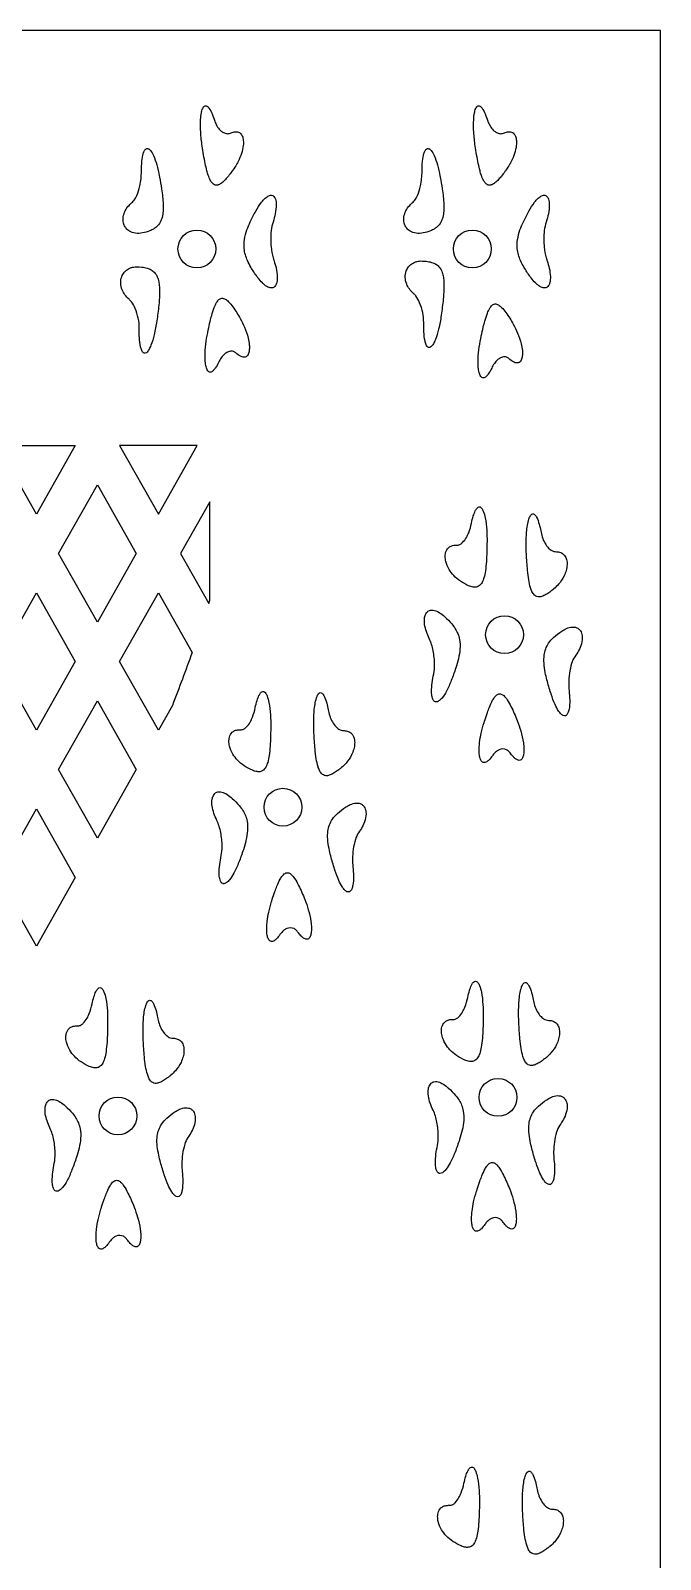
# Model space of a CAD drawing. Header units: millimetres. Extents: x 0 to 1000, y 0 to 2000.
# Drawn here: x 790 to 1000, y 1491 to 2000 of the extents above; entities that cross this region are included whole.
import ezdxf

# ---------------------------------------------------------------- set-up
doc = ezdxf.new("R2010")
doc.units = ezdxf.units.MM
doc.layers.add('Layer_1', color=70, linetype='Continuous')

msp = doc.modelspace()

# ---------------------------------------------------------------- linework, layer by layer
at = {"layer": 'Layer_1'}
for points in [[(500, 0), (1000, 0), (1000, 2000), (500, 2000), (0, 2000), (0, 0)], [(792.12, 1838.99), (779.2, 1861.87), (805.05, 1861.87)], [(832.74, 1838.99), (845.66, 1861.87), (819.82, 1861.87)], [(825.36, 1825.93), (812.43, 1803.05), (799.51, 1825.93), (812.43, 1848.8)], [(849.5, 1809.34), (849.83, 1810.38), (849.83, 1843.11), (840.12, 1825.93)], [(805.05, 1789.98), (792.12, 1767.11), (779.2, 1789.98), (792.12, 1812.86)], [(825.36, 1754.04), (812.43, 1731.16), (799.51, 1754.04), (812.43, 1776.91)], [(805.05, 1718.09), (792.12, 1695.22), (779.2, 1718.09), (792.12, 1740.97)]]:
    msp.add_lwpolyline(points, close=True, dxfattribs=at)
for points in [[(857.38, 1953.3, -0.030281), (857.2, 1953.06, -0.010385), (856.08, 1951.59, -0.018584), (855.08, 1950.45, -0.044191), (853.86, 1949.31, -0.083043), (852.82, 1948.69, -0.023493), (852.52, 1948.59, -0.163334), (851.42, 1948.68, -0.088044), (850.73, 1949.19, -0.061601), (850.05, 1950.19, -0.037403), (849.36, 1951.84, -0.018815), (848.91, 1953.33, -0.015568), (848.35, 1955.72, -0.013667), (847.33, 1961.57, -0.019099), (846.84, 1966.18, -0.028613), (846.81, 1970.38, -0.031667), (847.07, 1972.64, -0.046614), (847.47, 1974.02, -0.06728), (847.82, 1974.61, -0.068445), (848.08, 1974.88, -0.216857), (848.61, 1974.98, -0.138883), (849.28, 1974.59, -0.046067), (849.6, 1974.22, -0.061746), (850.67, 1972.24, -0.021434), (851.54, 1969.87, 0.054839), (852.24, 1968.25, 0.067514), (853.33, 1966.85, 0.051764), (854.13, 1966.22, 0.044081), (854.74, 1965.92, 0.096623), (855.83, 1965.68, 0.102558), (857.02, 1965.92, -0.075396), (858.38, 1966.31, -0.159348), (859.79, 1966.03, -0.059227), (859.93, 1965.93, -0.087292), (860.46, 1965.34, -0.064127), (860.71, 1964.86, -0.079155), (861.04, 1963.41, -0.048591), (861.01, 1961.78, -0.05218), (860.41, 1959.09, -0.03963), (859.31, 1956.42, -0.01531), (858.79, 1955.45, -0.031506), (857.57, 1953.56, -0.027544)], [(948.36, 1953.3, -0.030281), (948.18, 1953.06, -0.010385), (947.05, 1951.59, -0.018584), (946.06, 1950.45, -0.044191), (944.84, 1949.31, -0.083043), (943.8, 1948.69, -0.023493), (943.5, 1948.59, -0.163334), (942.39, 1948.68, -0.088044), (941.71, 1949.19, -0.061601), (941.03, 1950.19, -0.037403), (940.34, 1951.84, -0.018815), (939.89, 1953.33, -0.015568), (939.32, 1955.72, -0.013667), (938.3, 1961.57, -0.019099), (937.82, 1966.18, -0.028613), (937.78, 1970.38, -0.031667), (938.05, 1972.64, -0.046614), (938.45, 1974.02, -0.06728), (938.79, 1974.61, -0.068445), (939.06, 1974.88, -0.216857), (939.58, 1974.98, -0.138883), (940.26, 1974.59, -0.046067), (940.57, 1974.22, -0.061746), (941.65, 1972.24, -0.021434), (942.51, 1969.87, 0.054839), (943.22, 1968.25, 0.067514), (944.31, 1966.85, 0.051764), (945.11, 1966.22, 0.044081), (945.72, 1965.92, 0.096623), (946.8, 1965.68, 0.102558), (948, 1965.92, -0.075396), (949.35, 1966.31, -0.159348), (950.76, 1966.03, -0.059227), (950.9, 1965.93, -0.087292), (951.44, 1965.34, -0.064127), (951.69, 1964.86, -0.079155), (952.02, 1963.41, -0.048591), (951.98, 1961.78, -0.05218), (951.38, 1959.09, -0.03963), (950.29, 1956.42, -0.01531), (949.76, 1955.45, -0.031506), (948.54, 1953.56, -0.027544)], [(833.13, 1951.22, -0.0104), (833.81, 1947.3, -0.009699), (834.15, 1944.7, -0.017722), (834.34, 1942.1, -0.025692), (834.31, 1939.89, -0.043354), (833.98, 1937.8, -0.055109), (833.38, 1936.24, -0.084858), (832.12, 1934.64, -0.034164), (831.61, 1934.24, -0.041773), (830.59, 1933.65, -0.025995), (829.93, 1933.36, -0.045627), (827.44, 1932.65, -0.086276), (825.07, 1932.54, -0.10281), (823.1, 1933.22, -0.050373), (822.46, 1933.71, -0.034651), (822, 1934.19, -0.064758), (821.36, 1935.26, -0.137048), (821.05, 1937.98, -0.082542), (821.71, 1940.03, -0.068191), (822.97, 1941.81, -0.037334), (824.08, 1942.85, 0.084509), (825.17, 1944.24, 0.028315), (825.56, 1945.07, 0.048823), (826.57, 1948.3, 0.051432), (827.1, 1953.12, -0.023645), (827.25, 1956.54, -0.045106), (827.72, 1959.12, -0.05724), (828.12, 1960.04, -0.0411), (828.38, 1960.4, -0.088791), (828.73, 1960.67, -0.136218), (829.13, 1960.74, -0.107044), (829.53, 1960.59, -0.100264), (830.1, 1960.09, -0.067566), (831.09, 1958.41, -0.037103), (832.2, 1955.29, -0.022204), (833.05, 1951.64, -0.000088)], [(926.63, 1951.22, -0.0104), (927.31, 1947.3, -0.009699), (927.65, 1944.7, -0.017722), (927.84, 1942.1, -0.025692), (927.81, 1939.89, -0.043354), (927.48, 1937.8, -0.055109), (926.88, 1936.24, -0.084858), (925.62, 1934.64, -0.034164), (925.11, 1934.24, -0.041773), (924.09, 1933.65, -0.025995), (923.43, 1933.36, -0.045627), (920.94, 1932.65, -0.086276), (918.57, 1932.54, -0.10281), (916.6, 1933.22, -0.050373), (915.96, 1933.71, -0.034651), (915.5, 1934.19, -0.064758), (914.86, 1935.26, -0.137048), (914.55, 1937.98, -0.082542), (915.21, 1940.03, -0.068191), (916.46, 1941.81, -0.037334), (917.58, 1942.85, 0.084509), (918.66, 1944.24, 0.028315), (919.06, 1945.07, 0.048823), (920.07, 1948.3, 0.051432), (920.59, 1953.12, -0.023645), (920.74, 1956.54, -0.045106), (921.22, 1959.12, -0.05724), (921.62, 1960.04, -0.0411), (921.88, 1960.4, -0.088791), (922.22, 1960.67, -0.136218), (922.62, 1960.74, -0.107044), (923.03, 1960.59, -0.100264), (923.6, 1960.09, -0.067566), (924.59, 1958.41, -0.037103), (925.69, 1955.29, -0.022204), (926.55, 1951.64, -0.000088)], [(865.74, 1917.96, -0.029392), (865.56, 1918.2, -0.026719), (863.56, 1921.2, -0.02866), (862.42, 1923.43, -0.031718), (861.73, 1925.34, -0.042229), (861.33, 1927.48, -0.061893), (861.43, 1930.47, -0.047726), (862.24, 1933.62, -0.026302), (863.36, 1936.35, -0.019257), (865.19, 1939.91, -0.038964), (867.11, 1942.86, -0.054325), (868.3, 1944.17, -0.017229), (868.98, 1944.7, -0.111092), (870.05, 1945.17, -0.152824), (870.86, 1945.07, -0.137655), (871.46, 1944.49, -0.070693), (871.75, 1943.83, -0.046852), (871.93, 1942.97, -0.049021), (871.97, 1941.28, -0.042707), (871.53, 1938.31, -0.02082), (870.78, 1935.61, 0.051814), (870.23, 1932.66, 0.046897), (870.3, 1927.96, 0.046683), (870.98, 1924.33, 0.011739), (871.29, 1923.35, -0.022146), (871.98, 1920.87, -0.04351), (872.35, 1918.13, -0.066132), (872.18, 1916.15, -0.078013), (871.78, 1915.15, -0.088465), (871.28, 1914.6, -0.08048), (870.87, 1914.39, -0.153645), (869.65, 1914.43, -0.077832), (868.13, 1915.32, -0.030396), (867.4, 1915.99, -0.038949), (865.92, 1917.71, -0.027252)], [(956.72, 1917.96, -0.029392), (956.54, 1918.2, -0.026719), (954.54, 1921.2, -0.02866), (953.39, 1923.43, -0.031718), (952.71, 1925.34, -0.042229), (952.31, 1927.48, -0.061893), (952.41, 1930.47, -0.047726), (953.21, 1933.62, -0.026302), (954.34, 1936.35, -0.019257), (956.17, 1939.91, -0.038964), (958.08, 1942.86, -0.054325), (959.28, 1944.17, -0.017229), (959.95, 1944.7, -0.111092), (961.03, 1945.17, -0.152824), (961.83, 1945.07, -0.137655), (962.44, 1944.49, -0.070693), (962.73, 1943.83, -0.046852), (962.91, 1942.97, -0.049021), (962.95, 1941.28, -0.042707), (962.5, 1938.31, -0.02082), (961.76, 1935.61, 0.051814), (961.21, 1932.66, 0.046897), (961.27, 1927.96, 0.046683), (961.95, 1924.33, 0.011739), (962.26, 1923.35, -0.022146), (962.96, 1920.87, -0.04351), (963.33, 1918.13, -0.066132), (963.16, 1916.15, -0.078013), (962.76, 1915.15, -0.088465), (962.25, 1914.6, -0.08048), (961.85, 1914.39, -0.153645), (960.63, 1914.43, -0.077832), (959.11, 1915.32, -0.030396), (958.38, 1915.99, -0.038949), (956.9, 1917.71, -0.027252)], [(826.15, 1921.38, -0.059236), (826.36, 1921.36), (827.21, 1921.29, -0.047709), (829.01, 1920.94, -0.057986), (830.36, 1920.36, -0.067101), (831.43, 1919.49, -0.084238), (832.37, 1917.99, -0.052512), (832.84, 1916.41, -0.033329), (833.07, 1914.66, -0.028508), (833.12, 1911.91, -0.016916), (832.89, 1908.65, -0.012705), (832.21, 1903.33, -0.023), (831.34, 1898.76, -0.038668), (830.26, 1895.24, -0.038432), (829.59, 1893.82, -0.030084), (829.21, 1893.24, -0.065249), (828.74, 1892.77, -0.26192), (827.97, 1892.6, -0.112863), (827.54, 1892.93, -0.061789), (827.21, 1893.5, -0.055018), (826.81, 1894.76, -0.039278), (826.43, 1897.76, -0.016489), (826.37, 1900.87, 0.056114), (826.03, 1904.22, 0.050618), (825.01, 1907.5, 0.062428), (823.74, 1909.75, 0.047045), (822.96, 1910.59, -0.049318), (821.59, 1912.07, -0.055317), (820.7, 1913.68, -0.085062), (820.21, 1915.95, -0.098334), (820.55, 1918.08, -0.076712), (821.31, 1919.44, -0.067687), (822.07, 1920.21, -0.093316), (823.67, 1921.09, -0.003514), (824.11, 1921.21, -0.033157), (825, 1921.36, -0.040119), (825.93, 1921.38, -0.054574)], [(920.9, 1923.28, -0.059236), (921.12, 1923.27), (921.97, 1923.2, -0.047709), (923.77, 1922.85, -0.057986), (925.12, 1922.27, -0.067101), (926.19, 1921.4, -0.084238), (927.12, 1919.9, -0.052512), (927.6, 1918.32, -0.033329), (927.83, 1916.57, -0.028508), (927.87, 1913.81, -0.016916), (927.64, 1910.55, -0.012705), (926.97, 1905.24, -0.023), (926.1, 1900.66, -0.038668), (925.02, 1897.14, -0.038432), (924.35, 1895.72, -0.030084), (923.97, 1895.14, -0.065249), (923.5, 1894.68, -0.26192), (922.73, 1894.51, -0.112863), (922.3, 1894.84, -0.061789), (921.97, 1895.41, -0.055018), (921.57, 1896.66, -0.039278), (921.19, 1899.67, -0.016489), (921.13, 1902.77, 0.056114), (920.79, 1906.12, 0.050618), (919.77, 1909.41, 0.062428), (918.5, 1911.66, 0.047045), (917.72, 1912.5, -0.049318), (916.35, 1913.98, -0.055317), (915.46, 1915.58, -0.085062), (914.97, 1917.85, -0.098334), (915.31, 1919.99, -0.076712), (916.07, 1921.35, -0.067687), (916.82, 1922.12, -0.093316), (918.43, 1922.99, -0.003514), (918.87, 1923.12, -0.033157), (919.76, 1923.27, -0.040119), (920.68, 1923.29, -0.054574)], [(849.26, 1899.87, -0.015843), (849.35, 1900.28, -0.008406), (849.99, 1903.18, -0.005946), (850.51, 1905.19, -0.023721), (851.37, 1907.84, -0.034192), (852.14, 1909.47, -0.076265), (852.93, 1910.45, -0.063228), (853.31, 1910.73, -0.191726), (854.44, 1910.85, -0.075764), (855.02, 1910.61, -0.071983), (856.1, 1909.76, -0.038876), (857.53, 1908.03, -0.028558), (860.02, 1904.14, -0.026831), (861.45, 1901.23, -0.037199), (862.63, 1897.65, -0.035793), (863.02, 1895.41, -0.038657), (863.04, 1893.82, -0.060405), (862.79, 1892.5, -0.07754), (862.45, 1891.86, -0.079775), (862.01, 1891.45, -0.146803), (861.28, 1891.27, -0.125903), (860.07, 1891.6, -0.053901), (858.55, 1892.7, 0.094848), (857.75, 1893.18, 0.088005), (857.06, 1893.29, 0.100467), (855.8, 1892.98, 0.078163), (854.74, 1892.27, 0.058057), (853.7, 1891.08, 0.045434), (852.82, 1889.53, -0.035082), (851.69, 1887.57, -0.057851), (850.95, 1886.74, -0.040996), (850.53, 1886.43, -0.103421), (850.12, 1886.3, -0.148187), (849.54, 1886.42, -0.091107), (849, 1887.04, -0.051189), (848.73, 1887.72, -0.047951), (848.39, 1889.36, -0.03171), (848.28, 1891.59, -0.029903), (848.55, 1895.61, -0.022406), (849.17, 1899.41, -0.01589), (849.25, 1899.8, 0.001598)], [(940.24, 1897.96, -0.015843), (940.33, 1898.37, -0.008406), (940.97, 1901.27, -0.005946), (941.49, 1903.28, -0.023721), (942.35, 1905.93, -0.034192), (943.12, 1907.56, -0.076265), (943.91, 1908.55, -0.063228), (944.28, 1908.82, -0.191726), (945.42, 1908.95, -0.075764), (946, 1908.7, -0.071983), (947.08, 1907.85, -0.038876), (948.51, 1906.13, -0.028558), (950.99, 1902.23, -0.026831), (952.42, 1899.32, -0.037199), (953.61, 1895.75, -0.035793), (953.99, 1893.5, -0.038657), (954.02, 1891.91, -0.060405), (953.76, 1890.6, -0.07754), (953.42, 1889.95, -0.079775), (952.98, 1889.54, -0.146803), (952.25, 1889.36, -0.125903), (951.05, 1889.69, -0.053901), (949.52, 1890.79, 0.094848), (948.72, 1891.27, 0.088005), (948.04, 1891.39, 0.100467), (946.77, 1891.07, 0.078163), (945.72, 1890.36, 0.058057), (944.68, 1889.18, 0.045434), (943.8, 1887.62, -0.035082), (942.66, 1885.67, -0.057851), (941.93, 1884.84, -0.040996), (941.51, 1884.53, -0.103421), (941.1, 1884.39, -0.148187), (940.51, 1884.52, -0.091107), (939.98, 1885.14, -0.051189), (939.7, 1885.82, -0.047951), (939.37, 1887.45, -0.03171), (939.25, 1889.68, -0.029903), (939.53, 1893.7, -0.022406), (940.15, 1897.5, -0.01589), (940.23, 1897.89, 0.001598)], [(942.21, 1829.19, -0.003253), (942.16, 1826.47, -0.008435), (942, 1823.26, -0.019316), (941.68, 1820.12, -0.031207), (941.2, 1817.85, -0.05063), (940.57, 1816.28, -0.053508), (940.08, 1815.58, -0.075922), (939.41, 1815.03, -0.064269), (938.93, 1814.83, -0.115785), (937.64, 1814.76, -0.064739), (936.1, 1815.22, -0.042017), (933.36, 1816.71, -0.058412), (931.14, 1818.58, -0.051084), (929.62, 1820.61, -0.076814), (928.5, 1823.29, -0.067461), (928.3, 1825.07, -0.028547), (928.35, 1825.79, -0.062626), (928.6, 1826.67, -0.154826), (929.77, 1828.15, -0.100811), (930.76, 1828.6, -0.072514), (932.31, 1828.72, 0.13496), (933.37, 1829.02, 0.075147), (934.08, 1829.59, 0.064024), (935.37, 1831.29, 0.037081), (936.12, 1832.85, 0.048426), (937.06, 1836.07, -0.023121), (937.66, 1838.43, -0.047414), (938.3, 1840.09, -0.021174), (938.57, 1840.6, -0.037552), (938.81, 1840.95, -0.08105), (939.26, 1841.34, -0.234329), (939.95, 1841.42, -0.124177), (940.41, 1841.06, -0.076339), (940.99, 1840.02, -0.045949), (941.61, 1837.81, -0.031898), (942.11, 1833.69, -0.01947), (942.22, 1829.64, -0.000845)], [(964.31, 1814.03, -0.042238), (964.11, 1813.86, -0.006861), (963.1, 1813.09, -0.031859), (961.77, 1812.23, -0.059579), (960.46, 1811.64, -0.103765), (959.26, 1811.5, -0.10879), (958.48, 1811.75, -0.056634), (958.01, 1812.09, -0.085792), (957.19, 1813.27, -0.04246), (956.71, 1814.51, -0.03427), (956.12, 1817.13, -0.017922), (955.72, 1820.34, -0.012139), (955.34, 1825.8, -0.020155), (955.29, 1830.72, -0.033254), (955.7, 1835.31, -0.036316), (956.18, 1837.4, -0.057031), (956.71, 1838.58, -0.099605), (957.16, 1839.04, -0.242127), (957.76, 1839.12, -0.078306), (958.07, 1838.91, -0.103568), (958.73, 1838.02, -0.051956), (959.6, 1835.7, -0.017994), (960.13, 1833.47, -0.003662), (960.32, 1832.51, 0.109523), (962.08, 1828.52, 0.050835), (962.98, 1827.51, 0.038069), (963.61, 1827.03, 0.144603), (965.37, 1826.52, -0.076481), (966.76, 1826.25, -0.095384), (967.84, 1825.53, -0.05498), (968.08, 1825.26, -0.097739), (968.73, 1823.89, -0.078518), (968.9, 1822.15, -0.058011), (968.6, 1820.32, -0.049878), (967.91, 1818.48, -0.067216), (966.03, 1815.67, -0.047121), (964.51, 1814.19, -0.038354)], [(837.4, 1775.35), (832.74, 1767.11), (819.82, 1789.98), (832.74, 1812.86), (843.96, 1793, -0.007989)], [(927.92, 1805.06, -0.038793), (928.12, 1804.89, -0.04078), (930.49, 1802.48, -0.032761), (931.65, 1800.89, -0.038108), (932.49, 1799.25, -0.047017), (933.07, 1797.29, -0.063371), (933.21, 1794.18, -0.04056), (932.7, 1790.92, -0.021983), (931.82, 1787.82, -0.015639), (930.32, 1783.65, -0.032929), (928.7, 1780.07, -0.052371), (927.23, 1777.81, -0.021125), (926.76, 1777.29, -0.056068), (926.08, 1776.76, -0.156078), (925.29, 1776.5, -0.103074), (925.06, 1776.53, -0.164159), (924.44, 1776.98, -0.060745), (924.2, 1777.4, -0.057886), (923.95, 1778.19, -0.049936), (923.77, 1779.84, -0.039473), (923.95, 1782.92, -0.018341), (924.46, 1785.85, 0.049266), (924.74, 1788.95, 0.049633), (924.28, 1793.56, 0.06804), (922.99, 1797.59, -0.02813), (922.02, 1799.92, -0.041221), (921.45, 1802.32, -0.07491), (921.45, 1804.66, -0.080987), (921.86, 1805.89, -0.072835), (922.35, 1806.53, -0.118953), (923.29, 1807.04, -0.098647), (924.25, 1807.08, -0.094901), (925.96, 1806.49, -0.056161), (927.72, 1805.24, -0.035978)], [(963.48, 1779.47, -0.014943), (962.19, 1783.84, -0.014021), (961.62, 1786.32, -0.029729), (961.21, 1789.39, -0.046587), (961.27, 1792.07, -0.120005), (962.76, 1796.08, -0.056393), (964.42, 1797.98, -0.041882), (967.16, 1800.1, -0.050278), (968.72, 1800.96, -0.024175), (969.62, 1801.28, -0.12611), (971.72, 1801.37, -0.083956), (972.64, 1800.95, -0.088266), (973.33, 1800.23, -0.107088), (973.92, 1798.57, -0.098044), (973.65, 1795.81, -0.057263), (972.72, 1793.54, -0.03503), (971.48, 1791.58, 0.074013), (970.41, 1789.3, 0.069886), (969.45, 1782.74, 0.025838), (969.57, 1780.23, -0.020619), (969.76, 1777.06, -0.045193), (969.56, 1774.06, -0.053308), (969.19, 1772.84, -0.040728), (968.96, 1772.4, -0.084113), (968.61, 1772.03, -0.055747), (968.41, 1771.92, -0.188251), (967.62, 1771.95, -0.078057), (966.9, 1772.48, -0.060364), (966.09, 1773.48, -0.039837), (964.89, 1775.69, -0.028039), (963.6, 1779.1, -0.000156)], [(870.17, 1767.74, -0.003253), (870.12, 1765.02, -0.008435), (869.97, 1761.81, -0.019316), (869.64, 1758.67, -0.031207), (869.16, 1756.4, -0.05063), (868.53, 1754.83, -0.053508), (868.04, 1754.13, -0.075922), (867.37, 1753.58, -0.064269), (866.89, 1753.38, -0.115785), (865.6, 1753.31, -0.064739), (864.06, 1753.77, -0.042017), (861.32, 1755.26, -0.058412), (859.1, 1757.13, -0.051084), (857.58, 1759.16, -0.076814), (856.46, 1761.84, -0.067461), (856.26, 1763.62, -0.028547), (856.32, 1764.34, -0.062626), (856.56, 1765.22, -0.154826), (857.73, 1766.7, -0.100811), (858.73, 1767.15, -0.072514), (860.27, 1767.27, 0.13496), (861.33, 1767.57, 0.075147), (862.04, 1768.14, 0.064024), (863.33, 1769.84, 0.037081), (864.08, 1771.4, 0.048426), (865.02, 1774.62, -0.023121), (865.62, 1776.98, -0.047414), (866.26, 1778.64, -0.021174), (866.54, 1779.15, -0.037552), (866.77, 1779.5, -0.08105), (867.22, 1779.9, -0.234329), (867.91, 1779.97, -0.124177), (868.37, 1779.61, -0.076339), (868.95, 1778.57, -0.045949), (869.57, 1776.36, -0.031898), (870.07, 1772.24, -0.01947), (870.18, 1768.19, -0.000845)], [(893.53, 1754.48, -0.042238), (893.33, 1754.32, -0.006861), (892.32, 1753.55, -0.031859), (890.99, 1752.69, -0.059579), (889.68, 1752.1, -0.103765), (888.48, 1751.96, -0.10879), (887.7, 1752.21, -0.056634), (887.23, 1752.55, -0.085792), (886.41, 1753.73, -0.04246), (885.93, 1754.97, -0.03427), (885.34, 1757.59, -0.017922), (884.94, 1760.8, -0.012139), (884.56, 1766.26, -0.020155), (884.51, 1771.17, -0.033254), (884.92, 1775.76, -0.036316), (885.41, 1777.86, -0.057031), (885.93, 1779.03, -0.099605), (886.38, 1779.5, -0.242127), (886.98, 1779.58, -0.078306), (887.3, 1779.36, -0.103568), (887.95, 1778.47, -0.051956), (888.82, 1776.16, -0.017994), (889.35, 1773.93, -0.003662), (889.54, 1772.96, 0.109523), (891.3, 1768.97, 0.050835), (892.2, 1767.97, 0.038069), (892.84, 1767.49, 0.144603), (894.6, 1766.97, -0.076481), (895.99, 1766.71, -0.095384), (897.06, 1765.99, -0.05498), (897.3, 1765.72, -0.097739), (897.95, 1764.35, -0.078518), (898.13, 1762.61, -0.058011), (897.83, 1760.78, -0.049878), (897.13, 1758.94, -0.067216), (895.25, 1756.12, -0.047121), (893.74, 1754.65, -0.038354)], [(941.36, 1770, -0.018198), (941.48, 1770.38, -0.009426), (942.34, 1772.95, -0.006986), (943.03, 1774.77, -0.028038), (944.1, 1777.06, -0.040802), (944.87, 1778.23, -0.06597), (945.48, 1778.85, -0.060097), (945.96, 1779.13, -0.187513), (946.99, 1779.14, -0.089629), (947.78, 1778.64, -0.064209), (948.91, 1777.27, -0.03148), (950.21, 1774.99, -0.022134), (952.31, 1770.3, -0.022417), (953.47, 1766.91, -0.032786), (954.33, 1762.96, -0.027092), (954.51, 1760.87, -0.042974), (954.41, 1759.05, -0.058106), (954.09, 1757.93, -0.073107), (953.8, 1757.46, -0.115381), (953.3, 1757.12, -0.167601), (952.63, 1757.1, -0.076347), (951.68, 1757.6, -0.041617), (951.01, 1758.21, -0.032451), (949.89, 1759.56, 0.062906), (949.23, 1760.26, 0.056526), (948.71, 1760.59, 0.214059), (946.26, 1760.6, 0.066513), (945.35, 1760.05, 0.059512), (944.39, 1759.09, 0.020836), (944.02, 1758.59, -0.043382), (942.86, 1757.18, -0.06787), (942.13, 1756.59, -0.065483), (941.53, 1756.33, -0.148657), (940.89, 1756.39, -0.086911), (940.49, 1756.67, -0.100363), (939.93, 1757.72, -0.047874), (939.66, 1759.2, -0.031549), (939.62, 1761.25, -0.016758), (939.76, 1762.98, -0.025933), (940.29, 1766.07, -0.024379), (941.24, 1769.62, -0.016674)], [(857.14, 1744.57, -0.038793), (857.34, 1744.39, -0.04078), (859.71, 1741.99, -0.032761), (860.88, 1740.39, -0.038108), (861.72, 1738.76, -0.047017), (862.29, 1736.8, -0.063371), (862.43, 1733.68, -0.04056), (861.92, 1730.42, -0.021983), (861.05, 1727.33, -0.015639), (859.55, 1723.15, -0.032929), (857.92, 1719.57, -0.052371), (856.45, 1717.32, -0.021125), (855.98, 1716.8, -0.056068), (855.31, 1716.26, -0.156078), (854.51, 1716.01, -0.103074), (854.28, 1716.04, -0.164159), (853.66, 1716.48, -0.060745), (853.42, 1716.9, -0.057886), (853.17, 1717.69, -0.049936), (852.99, 1719.34, -0.039473), (853.18, 1722.42, -0.018341), (853.68, 1725.35, 0.049266), (853.97, 1728.45, 0.049633), (853.51, 1733.07, 0.06804), (852.21, 1737.09, -0.02813), (851.25, 1739.42, -0.041221), (850.67, 1741.83, -0.07491), (850.67, 1744.16, -0.080987), (851.08, 1745.39, -0.072835), (851.57, 1746.04, -0.118953), (852.51, 1746.55, -0.098647), (853.48, 1746.58, -0.094901), (855.18, 1746, -0.056161), (856.94, 1744.74, -0.035978)], [(891.44, 1720.89, -0.014943), (890.15, 1725.25, -0.014021), (889.59, 1727.73, -0.029729), (889.17, 1730.81, -0.046587), (889.23, 1733.48, -0.120005), (890.72, 1737.49, -0.056393), (892.38, 1739.39, -0.041882), (895.12, 1741.51, -0.050278), (896.68, 1742.37, -0.024175), (897.58, 1742.69, -0.12611), (899.68, 1742.78, -0.083956), (900.6, 1742.36, -0.088266), (901.29, 1741.64, -0.107088), (901.88, 1739.98, -0.098044), (901.61, 1737.22, -0.057263), (900.68, 1734.95, -0.03503), (899.44, 1732.99, 0.074013), (898.37, 1730.71, 0.069886), (897.42, 1724.16, 0.025838), (897.53, 1721.64, -0.020619), (897.73, 1718.47, -0.045193), (897.52, 1715.48, -0.053308), (897.15, 1714.25, -0.040728), (896.92, 1713.81, -0.084113), (896.57, 1713.44, -0.055747), (896.37, 1713.33, -0.188251), (895.58, 1713.36, -0.078057), (894.86, 1713.89, -0.060364), (894.05, 1714.89, -0.039837), (892.85, 1717.1, -0.028039), (891.56, 1720.51, -0.000156)], [(870.58, 1710.46, -0.018198), (870.7, 1710.83, -0.009426), (871.56, 1713.41, -0.006986), (872.26, 1715.23, -0.028038), (873.32, 1717.52, -0.040802), (874.09, 1718.68, -0.06597), (874.7, 1719.3, -0.060097), (875.18, 1719.59, -0.187513), (876.21, 1719.59, -0.089629), (877, 1719.09, -0.064209), (878.13, 1717.73, -0.03148), (879.43, 1715.45, -0.022134), (881.53, 1710.75, -0.022417), (882.69, 1707.36, -0.032786), (883.55, 1703.41, -0.027092), (883.74, 1701.33, -0.042974), (883.63, 1699.51, -0.058106), (883.31, 1698.39, -0.073107), (883.02, 1697.91, -0.115381), (882.52, 1697.58, -0.167601), (881.85, 1697.56, -0.076347), (880.9, 1698.05, -0.041617), (880.23, 1698.67, -0.032451), (879.11, 1700.02, 0.062906), (878.46, 1700.72, 0.056526), (877.94, 1701.05, 0.214059), (875.49, 1701.06, 0.066513), (874.57, 1700.51, 0.059512), (873.61, 1699.55, 0.020836), (873.24, 1699.05, -0.043382), (872.09, 1697.64, -0.06787), (871.35, 1697.05, -0.065483), (870.75, 1696.79, -0.148657), (870.12, 1696.85, -0.086911), (869.71, 1697.12, -0.100363), (869.15, 1698.18, -0.047874), (868.88, 1699.66, -0.031549), (868.84, 1701.7, -0.016758), (868.99, 1703.43, -0.025933), (869.52, 1706.53, -0.024379), (870.46, 1710.08, -0.016674)], [(815.84, 1669.16, -0.003253), (815.79, 1666.44, -0.008435), (815.63, 1663.23, -0.019316), (815.3, 1660.09, -0.031207), (814.83, 1657.82, -0.05063), (814.2, 1656.25, -0.053508), (813.71, 1655.55, -0.075922), (813.04, 1655, -0.064269), (812.56, 1654.8, -0.115785), (811.26, 1654.73, -0.064739), (809.73, 1655.18, -0.042017), (806.99, 1656.68, -0.058412), (804.77, 1658.55, -0.051084), (803.25, 1660.58, -0.076814), (802.13, 1663.26, -0.067461), (801.92, 1665.04, -0.028547), (801.98, 1665.76, -0.062626), (802.23, 1666.63, -0.154826), (803.39, 1668.12, -0.100811), (804.39, 1668.56, -0.072514), (805.93, 1668.69, 0.13496), (806.99, 1668.98, 0.075147), (807.71, 1669.55, 0.064024), (808.99, 1671.26, 0.037081), (809.74, 1672.82, 0.048426), (810.69, 1676.04, -0.023121), (811.29, 1678.39, -0.047414), (811.93, 1680.06, -0.021174), (812.2, 1680.57, -0.037552), (812.44, 1680.92, -0.08105), (812.89, 1681.31, -0.234329), (813.58, 1681.38, -0.124177), (814.03, 1681.03, -0.076339), (814.62, 1679.99, -0.045949), (815.24, 1677.78, -0.031898), (815.74, 1673.66, -0.01947), (815.84, 1669.61, -0.000845)], [(940.95, 1671.28, -0.003253), (940.9, 1668.56, -0.008435), (940.74, 1665.36, -0.019316), (940.41, 1662.22, -0.031207), (939.94, 1659.95, -0.05063), (939.31, 1658.38, -0.053508), (938.82, 1657.67, -0.075922), (938.15, 1657.13, -0.064269), (937.67, 1656.92, -0.115785), (936.38, 1656.85, -0.064739), (934.84, 1657.31, -0.042017), (932.1, 1658.81, -0.058412), (929.88, 1660.68, -0.051084), (928.36, 1662.7, -0.076814), (927.24, 1665.39, -0.067461), (927.04, 1667.17, -0.028547), (927.09, 1667.89, -0.062626), (927.34, 1668.76, -0.154826), (928.51, 1670.25, -0.100811), (929.5, 1670.69, -0.072514), (931.04, 1670.82, 0.13496), (932.11, 1671.11, 0.075147), (932.82, 1671.68, 0.064024), (934.1, 1673.39, 0.037081), (934.86, 1674.95, 0.048426), (935.8, 1678.17, -0.023121), (936.4, 1680.52, -0.047414), (937.04, 1682.19, -0.021174), (937.31, 1682.7, -0.037552), (937.55, 1683.04, -0.08105), (938, 1683.44, -0.234329), (938.69, 1683.51, -0.124177), (939.15, 1683.16, -0.076339), (939.73, 1682.12, -0.045949), (940.35, 1679.91, -0.031898), (940.85, 1675.79, -0.01947), (940.95, 1671.74, -0.000845)], [(961.79, 1658.03, -0.042238), (961.59, 1657.87, -0.006861), (960.58, 1657.09, -0.031859), (959.25, 1656.23, -0.059579), (957.93, 1655.65, -0.103765), (956.74, 1655.51, -0.10879), (955.96, 1655.75, -0.056634), (955.49, 1656.09, -0.085792), (954.67, 1657.27, -0.04246), (954.19, 1658.52, -0.03427), (953.6, 1661.14, -0.017922), (953.19, 1664.35, -0.012139), (952.82, 1669.8, -0.020155), (952.77, 1674.72, -0.033254), (953.18, 1679.31, -0.036316), (953.66, 1681.4, -0.057031), (954.19, 1682.58, -0.099605), (954.64, 1683.05, -0.242127), (955.24, 1683.12, -0.078306), (955.55, 1682.91, -0.103568), (956.21, 1682.02, -0.051956), (957.08, 1679.7, -0.017994), (957.6, 1677.47, -0.003662), (957.8, 1676.51, 0.109523), (959.55, 1672.52, 0.050835), (960.46, 1671.52, 0.038069), (961.09, 1671.03, 0.144603), (962.85, 1670.52, -0.076481), (964.24, 1670.26, -0.095384), (965.32, 1669.54, -0.05498), (965.56, 1669.26, -0.097739), (966.21, 1667.9, -0.078518), (966.38, 1666.15, -0.058011), (966.08, 1664.33, -0.049878), (965.39, 1662.49, -0.067216), (963.51, 1659.67, -0.047121), (961.99, 1658.2, -0.038354)], [(836.68, 1652.09, -0.042238), (836.47, 1651.92, -0.006861), (835.47, 1651.15, -0.031859), (834.14, 1650.29, -0.059579), (832.82, 1649.7, -0.103765), (831.62, 1649.56, -0.10879), (830.85, 1649.81, -0.056634), (830.37, 1650.15, -0.085792), (829.56, 1651.33, -0.04246), (829.08, 1652.57, -0.03427), (828.49, 1655.19, -0.017922), (828.08, 1658.4, -0.012139), (827.71, 1663.86, -0.020155), (827.65, 1668.78, -0.033254), (828.06, 1673.37, -0.036316), (828.55, 1675.46, -0.057031), (829.08, 1676.64, -0.099605), (829.52, 1677.11, -0.242127), (830.13, 1677.18, -0.078306), (830.44, 1676.97, -0.103568), (831.1, 1676.08, -0.051956), (831.96, 1673.76, -0.017994), (832.49, 1671.53, -0.003662), (832.68, 1670.57, 0.109523), (834.44, 1666.58, 0.050835), (835.35, 1665.57, 0.038069), (835.98, 1665.09, 0.144603), (837.74, 1664.58, -0.076481), (839.13, 1664.31, -0.095384), (840.21, 1663.6, -0.05498), (840.45, 1663.32, -0.097739), (841.1, 1661.95, -0.078518), (841.27, 1660.21, -0.058011), (840.97, 1658.39, -0.049878), (840.28, 1656.54, -0.067216), (838.4, 1653.73, -0.047121), (836.88, 1652.25, -0.038354)], [(929.18, 1648.11, -0.038793), (929.38, 1647.94, -0.04078), (931.75, 1645.53, -0.032761), (932.91, 1643.94, -0.038108), (933.75, 1642.3, -0.047017), (934.33, 1640.34, -0.063371), (934.47, 1637.23, -0.04056), (933.96, 1633.97, -0.021983), (933.08, 1630.87, -0.015639), (931.58, 1626.7, -0.032929), (929.96, 1623.12, -0.052371), (928.49, 1620.86, -0.021125), (928.02, 1620.34, -0.056068), (927.34, 1619.81, -0.156078), (926.55, 1619.55, -0.103074), (926.32, 1619.58, -0.164159), (925.7, 1620.03, -0.060745), (925.46, 1620.45, -0.057886), (925.21, 1621.24, -0.049936), (925.03, 1622.88, -0.039473), (925.21, 1625.97, -0.018341), (925.72, 1628.89, 0.049266), (926, 1632, 0.049633), (925.54, 1636.61, 0.06804), (924.25, 1640.64, -0.02813), (923.29, 1642.97, -0.041221), (922.71, 1645.37, -0.07491), (922.71, 1647.71, -0.080987), (923.12, 1648.94, -0.072835), (923.61, 1649.58, -0.118953), (924.55, 1650.09, -0.098647), (925.51, 1650.13, -0.094901), (927.22, 1649.54, -0.056161), (928.98, 1648.29, -0.035978)], [(801.55, 1642.17, -0.038793), (801.75, 1641.99, -0.04078), (804.12, 1639.59, -0.032761), (805.28, 1638, -0.038108), (806.12, 1636.36, -0.047017), (806.7, 1634.4, -0.063371), (806.84, 1631.29, -0.04056), (806.33, 1628.03, -0.021983), (805.45, 1624.93, -0.015639), (803.95, 1620.75, -0.032929), (802.32, 1617.17, -0.052371), (800.85, 1614.92, -0.021125), (800.39, 1614.4, -0.056068), (799.71, 1613.87, -0.156078), (798.91, 1613.61, -0.103074), (798.68, 1613.64, -0.164159), (798.07, 1614.09, -0.060745), (797.83, 1614.51, -0.057886), (797.58, 1615.3, -0.049936), (797.39, 1616.94, -0.039473), (797.58, 1620.03, -0.018341), (798.08, 1622.95, 0.049266), (798.37, 1626.06, 0.049633), (797.91, 1630.67, 0.06804), (796.61, 1634.7, -0.02813), (795.65, 1637.03, -0.041221), (795.08, 1639.43, -0.07491), (795.08, 1641.77, -0.080987), (795.49, 1643, -0.072835), (795.98, 1643.64, -0.118953), (796.91, 1644.15, -0.098647), (797.88, 1644.19, -0.094901), (799.58, 1643.6, -0.056161), (801.35, 1642.35, -0.035978)], [(958.43, 1623.48, -0.014943), (957.15, 1627.84, -0.014021), (956.58, 1630.32, -0.029729), (956.16, 1633.4, -0.046587), (956.22, 1636.07, -0.120005), (957.72, 1640.08, -0.056393), (959.38, 1641.98, -0.041882), (962.12, 1644.1, -0.050278), (963.68, 1644.96, -0.024175), (964.58, 1645.29, -0.12611), (966.68, 1645.37, -0.083956), (967.59, 1644.95, -0.088266), (968.29, 1644.23, -0.107088), (968.87, 1642.57, -0.098044), (968.6, 1639.82, -0.057263), (967.68, 1637.54, -0.03503), (966.43, 1635.58, 0.074013), (965.37, 1633.3, 0.069886), (964.41, 1626.75, 0.025838), (964.53, 1624.23, -0.020619), (964.72, 1621.07, -0.045193), (964.52, 1618.07, -0.053308), (964.15, 1616.84, -0.040729), (963.91, 1616.4, -0.084113), (963.57, 1616.03, -0.055747), (963.37, 1615.92, -0.188251), (962.57, 1615.96, -0.078057), (961.85, 1616.48, -0.060364), (961.05, 1617.48, -0.039837), (959.85, 1619.69, -0.028039), (958.56, 1623.1, -0.000156)], [(834.58, 1619.44, -0.014943), (833.3, 1623.81, -0.014021), (832.73, 1626.29, -0.029729), (832.31, 1629.36, -0.046587), (832.37, 1632.04, -0.120005), (833.87, 1636.05, -0.056393), (835.53, 1637.95, -0.041882), (838.26, 1640.06, -0.050278), (839.82, 1640.93, -0.024175), (840.73, 1641.25, -0.12611), (842.83, 1641.34, -0.083956), (843.74, 1640.92, -0.088266), (844.44, 1640.2, -0.107088), (845.02, 1638.54, -0.098044), (844.75, 1635.78, -0.057263), (843.83, 1633.5, -0.03503), (842.58, 1631.55, 0.074013), (841.52, 1629.27, 0.069886), (840.56, 1622.71, 0.025838), (840.68, 1620.19, -0.020619), (840.87, 1617.03, -0.045193), (840.66, 1614.03, -0.053308), (840.3, 1612.81, -0.040728), (840.06, 1612.36, -0.084113), (839.72, 1612, -0.055747), (839.52, 1611.89, -0.188251), (838.72, 1611.92, -0.078057), (838, 1612.44, -0.060364), (837.2, 1613.45, -0.039837), (836, 1615.65, -0.028039), (834.7, 1619.06, -0.000156)], [(938.84, 1614, -0.018198), (938.96, 1614.38, -0.009426), (939.82, 1616.95, -0.006986), (940.51, 1618.77, -0.028038), (941.58, 1621.06, -0.040802), (942.34, 1622.23, -0.06597), (942.96, 1622.85, -0.060097), (943.44, 1623.13, -0.187513), (944.47, 1623.14, -0.089629), (945.26, 1622.64, -0.064209), (946.39, 1621.28, -0.03148), (947.69, 1619, -0.022134), (949.79, 1614.3, -0.022417), (950.95, 1610.91, -0.032786), (951.81, 1606.96, -0.027092), (951.99, 1604.88, -0.042974), (951.89, 1603.05, -0.058106), (951.57, 1601.93, -0.073107), (951.28, 1601.46, -0.115381), (950.78, 1601.12, -0.167601), (950.1, 1601.11, -0.076347), (949.16, 1601.6, -0.041617), (948.49, 1602.21, -0.032451), (947.37, 1603.57, 0.062906), (946.71, 1604.26, 0.056526), (946.19, 1604.59, 0.214059), (943.74, 1604.61, 0.066513), (942.83, 1604.05, 0.059512), (941.86, 1603.09, 0.020836), (941.5, 1602.59, -0.043382), (940.34, 1601.18, -0.06787), (939.61, 1600.59, -0.065483), (939.01, 1600.34, -0.148657), (938.37, 1600.39, -0.086911), (937.97, 1600.67, -0.100363), (937.41, 1601.73, -0.047874), (937.14, 1603.21, -0.031549), (937.09, 1605.25, -0.016758), (937.24, 1606.98, -0.025933), (937.77, 1610.07, -0.024379), (938.72, 1613.62, -0.016674)], [(813.73, 1608.06, -0.018198), (813.85, 1608.44, -0.009426), (814.71, 1611.01, -0.006986), (815.4, 1612.83, -0.028038), (816.46, 1615.12, -0.040802), (817.23, 1616.29, -0.06597), (817.84, 1616.91, -0.060097), (818.33, 1617.19, -0.187513), (819.36, 1617.2, -0.089629), (820.14, 1616.7, -0.064209), (821.27, 1615.34, -0.03148), (822.58, 1613.05, -0.022134), (824.67, 1608.36, -0.022417), (825.83, 1604.97, -0.032786), (826.7, 1601.02, -0.027092), (826.88, 1598.94, -0.042974), (826.78, 1597.11, -0.058106), (826.46, 1595.99, -0.073107), (826.17, 1595.52, -0.115381), (825.67, 1595.18, -0.167601), (824.99, 1595.16, -0.076347), (824.05, 1595.66, -0.041617), (823.38, 1596.27, -0.032451), (822.26, 1597.62, 0.062906), (821.6, 1598.32, 0.056526), (821.08, 1598.65, 0.214059), (818.63, 1598.66, 0.066513), (817.71, 1598.11, 0.059512), (816.75, 1597.15, 0.020836), (816.39, 1596.65, -0.043382), (815.23, 1595.24, -0.06787), (814.5, 1594.65, -0.065483), (813.89, 1594.39, -0.148657), (813.26, 1594.45, -0.086911), (812.85, 1594.73, -0.100363), (812.29, 1595.78, -0.047874), (812.02, 1597.26, -0.031549), (811.98, 1599.31, -0.016758), (812.13, 1601.04, -0.025933), (812.66, 1604.13, -0.024379), (813.61, 1607.68, -0.016674)], [(939.69, 1509.55, -0.003253), (939.64, 1506.83, -0.008435), (939.48, 1503.63, -0.019316), (939.15, 1500.49, -0.031207), (938.68, 1498.21, -0.05063), (938.05, 1496.64, -0.053508), (937.56, 1495.94, -0.075922), (936.89, 1495.39, -0.064269), (936.41, 1495.19, -0.115785), (935.12, 1495.12, -0.064739), (933.58, 1495.58, -0.042017), (930.84, 1497.08, -0.058412), (928.62, 1498.94, -0.051084), (927.1, 1500.97, -0.076814), (925.98, 1503.65, -0.067461), (925.78, 1505.44, -0.028547), (925.83, 1506.16, -0.062626), (926.08, 1507.03, -0.154826), (927.24, 1508.52, -0.100811), (928.24, 1508.96, -0.072514), (929.78, 1509.09, 0.13496), (930.85, 1509.38, 0.075147), (931.56, 1509.95, 0.064024), (932.84, 1511.65, 0.037081), (933.59, 1513.21, 0.048426), (934.54, 1516.44, -0.023121), (935.14, 1518.79, -0.047414), (935.78, 1520.45, -0.021174), (936.05, 1520.97, -0.037552), (936.29, 1521.31, -0.08105), (936.74, 1521.71, -0.234329), (937.43, 1521.78, -0.124177), (937.89, 1521.43, -0.076339), (938.47, 1520.39, -0.045949), (939.09, 1518.18, -0.031898), (939.59, 1514.06, -0.01947), (939.69, 1510.01, -0.000845)], [(963.05, 1495.34, -0.042238), (962.85, 1495.18, -0.006861), (961.84, 1494.41, -0.031859), (960.51, 1493.55, -0.059579), (959.19, 1492.96, -0.103765), (958, 1492.82, -0.10879), (957.22, 1493.07, -0.056634), (956.75, 1493.41, -0.085792), (955.93, 1494.59, -0.04246), (955.45, 1495.83, -0.03427), (954.86, 1498.45, -0.017922), (954.46, 1501.66, -0.012139), (954.08, 1507.12, -0.020155), (954.03, 1512.03, -0.033254), (954.44, 1516.62, -0.036316), (954.92, 1518.72, -0.057031), (955.45, 1519.89, -0.099605), (955.9, 1520.36, -0.242127), (956.5, 1520.44, -0.078306), (956.81, 1520.22, -0.103568), (957.47, 1519.33, -0.051956), (958.34, 1517.02, -0.017994), (958.87, 1514.79, -0.003662), (959.06, 1513.82, 0.109523), (960.82, 1509.83, 0.050835), (961.72, 1508.83, 0.038069), (962.35, 1508.35, 0.144603), (964.11, 1507.83, -0.076481), (965.5, 1507.57, -0.095384), (966.58, 1506.85, -0.05498), (966.82, 1506.58, -0.097739), (967.47, 1505.21, -0.078518), (967.64, 1503.47, -0.058011), (967.34, 1501.64, -0.049878), (966.65, 1499.8, -0.067216), (964.77, 1496.98, -0.047121), (963.25, 1495.51, -0.038354)]]:
    msp.add_lwpolyline(points, format="xyb", close=True, dxfattribs=at)
for centre in [(845.57, 1927.3), (937.33, 1927.3), (948.07, 1798.91), (874.25, 1741.47), (945.88, 1644.89), (819.28, 1638.71)]:
    msp.add_circle(centre, 6.3, dxfattribs=at)

doc.saveas('drawing.dxf')
